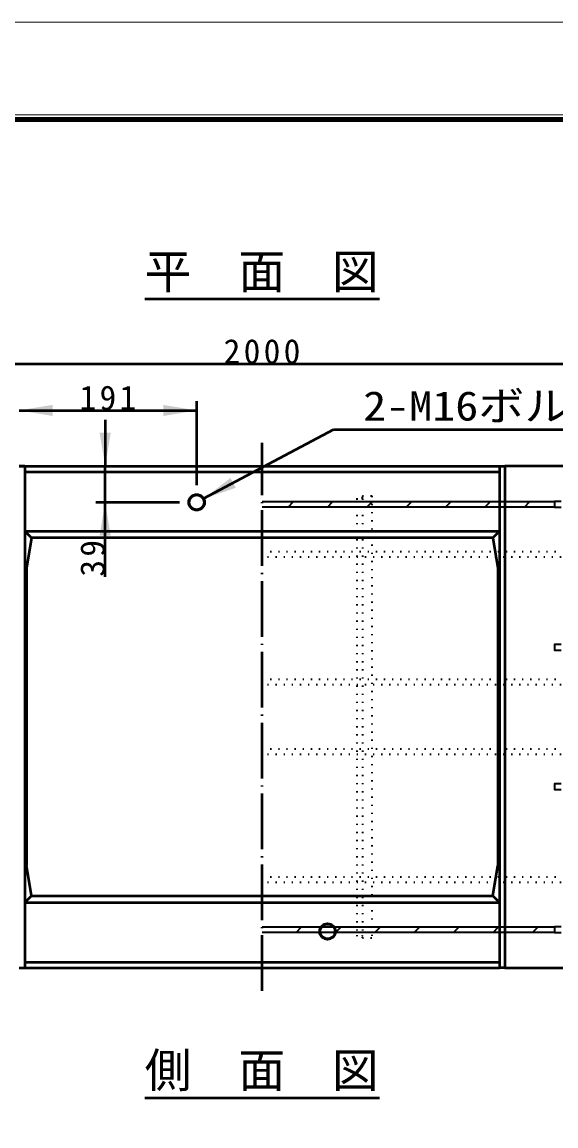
# Model space of a CAD drawing. Units: millimetres, scale not verified. Extents: x -2102 to 2102, y -1485 to 1485.
# Drawn here: x 551 to 1125, y 296 to 1485 of the extents above; entities that cross this region are included whole.
import ezdxf
from ezdxf.enums import TextEntityAlignment as Align

# ---------------------------------------------------------------- set-up
doc = ezdxf.new("R2010")
doc.units = ezdxf.units.MM
doc.header["$LTSCALE"] = 5
doc.linetypes.add('DOTTED', pattern=[1.75, 0.25, -1.5])
doc.linetypes.add('LONG_DASHED_DOTTED', pattern=[15.25, 12, -1.5, 0.25, -1.5])
doc.layers.add('0-0_V-nasSTD', color=7, linetype='Continuous', lineweight=35)
doc.layers.add('0-1_0', color=7, linetype='Continuous', lineweight=50)
doc.styles.add('ＭＳ ゴシック', font='')
doc.styles.get('ＭＳ ゴシック').set_extended_font_data('MS Gothic')

msp = doc.modelspace()

# ---------------------------------------------------------------- linework, layer by layer
at = {"layer": '0-0_V-nasSTD', "lineweight": 50}
for p, q in [((746.052, 971.857), (885.804, 1046.395)), ((560.739, 929.686), (553.552, 936.857)), ((1057.364, 929.686), (560.739, 929.686)), ((1057.364, 929.686), (1064.552, 936.857)), ((560.739, 544.027), (555.301, 576.857)), ((1057.364, 544.027), (1062.802, 576.857)), ((560.739, 544.027), (553.552, 536.857)), ((560.739, 544.027), (1057.364, 544.027)), ((1057.364, 544.027), (1064.552, 536.857))]:
    msp.add_line(p, q, dxfattribs=at)
at = {"layer": '0-0_V-nasSTD', "lineweight": 18}
for points in [[(-2102.5, -1485), (-2102.5, 1485), (2102.5, 1485), (2102.5, -1485)], [(-2002.5, -1385), (-2002.5, 1385), (2002.5, 1385), (2002.5, -1385)]]:
    msp.add_lwpolyline(points, close=True, dxfattribs=at)
at = {"layer": '0-0_V-nasSTD', "lineweight": 100}
msp.add_lwpolyline([(1997.5, -1380), (1997.5, 1380), (-1997.5, 1380)], dxfattribs=at)
at = {"layer": '0-0_V-nasSTD', "lineweight": 50}
for points in [[(560.739, 929.686), (555.301, 896.857), (555.301, 576.857)], [(1057.364, 929.686), (1062.802, 896.857), (1062.802, 576.857)]]:
    msp.add_lwpolyline(points, dxfattribs=at)
for centre, radius in [((738.552, 967.857), 8.5), ((738.552, 967.857), 8), ((879.552, 505.857), 8.5), ((879.552, 505.857), 8)]:
    msp.add_circle(centre, radius, dxfattribs=at)
at = {"layer": '0-0_V-nasSTD'}
for points in [[(547.552, 1066.857), (583.552, 1060.857), (583.552, 1072.857)], [(702.552, 1060.857), (702.552, 1072.857), (738.552, 1066.857)], [(634.052, 1042.857), (640.052, 1006.857), (646.052, 1042.857)], [(746.052, 971.857), (774.992, 994.093), (777.816, 988.799)], [(746.052, 971.857), (777.816, 988.799), (780.64, 983.505)], [(634.052, 931.857), (640.052, 967.857), (646.052, 931.857)]]:
    msp.add_solid(points, dxfattribs=at)
at = {"layer": '0-1_0'}
for p, q in [((682.648, 1186.857), (935.455, 1186.857)), ((-190.948, 1116.857), (1809.052, 1116.857)), ((738.552, 1076.857), (738.552, 986.357)), ((547.552, 1066.857), (738.552, 1066.857)), ((640.052, 1056.857), (640.052, 1006.857)), ((885.804, 1046.395), (1185.804, 1046.395)), ((547.552, 1006.857), (553.552, 1006.857)), ((553.552, 1006.857), (547.552, 1006.857)), ((553.552, 1006.857), (1064.552, 1006.857)), ((553.552, 1006.857), (553.552, 466.857)), ((553.552, 1000.857), (1064.552, 1000.857)), ((640.052, 967.857), (640.052, 1006.857)), ((1064.552, 1006.857), (1070.552, 1006.857)), ((1064.552, 1006.857), (1064.552, 466.857)), ((1064.552, 1006.857), (1064.552, 936.857)), ((1064.552, 1006.857), (1070.552, 1006.857)), ((1809.052, 1006.857), (1070.552, 1006.857)), ((1070.552, 1006.857), (1070.552, 466.857)), ((720.052, 967.857), (630.052, 967.857)), ((640.052, 887.857), (640.052, 967.857)), ((553.552, 936.857), (1064.552, 936.857)), ((553.552, 536.857), (1064.552, 536.857)), ((547.552, 466.857), (553.552, 466.857)), ((547.552, 466.857), (553.552, 466.857)), ((553.552, 472.857), (1064.552, 472.857)), ((553.552, 466.857), (1064.552, 466.857)), ((1070.552, 466.857), (1064.552, 466.857)), ((1070.552, 466.857), (1064.552, 466.857)), ((1070.552, 466.857), (1064.552, 466.857)), ((1070.552, 466.857), (1809.052, 466.857)), ((682.648, 326.857), (935.455, 326.857))]:
    msp.add_line(p, q, dxfattribs=at)
at = {"layer": '0-1_0', "linetype": 'LONG_DASHED_DOTTED'}
msp.add_line((809.052, 441.857), (809.052, 1031.857), dxfattribs=at)
at = {"layer": '0-1_0', "linetype": 'DOTTED', "lineweight": 35}
for p, q in [((917.052, 974.857), (927.052, 974.857)), ((917.052, 974.857), (917.052, 971.857)), ((927.052, 974.857), (927.052, 498.857)), ((911.052, 971.857), (911.052, 501.857)), ((917.052, 971.857), (917.052, 501.857)), ((809.052, 915.033), (1131.052, 915.033)), ((1131.052, 909.033), (809.052, 909.033)), ((809.052, 777.357), (1131.052, 777.357)), ((1131.052, 771.357), (809.052, 771.357)), ((809.052, 702.357), (1131.052, 702.357)), ((1131.052, 696.357), (809.052, 696.357)), ((809.052, 564.68), (1131.052, 564.68)), ((1131.052, 558.68), (809.052, 558.68)), ((917.052, 498.857), (917.052, 501.857)), ((917.052, 498.857), (927.052, 498.857))]:
    msp.add_line(p, q, dxfattribs=at)
at = {"layer": '0-1_0', "lineweight": 35}
for p, q in [((809.052, 968.857), (1124.052, 968.857)), ((1124.052, 962.857), (809.052, 962.857)), ((836.942, 962.857), (842.942, 968.857)), ((879.369, 962.857), (885.369, 968.857)), ((927.052, 968.113), (921.795, 962.857)), ((927.795, 968.857), (927.052, 968.113)), ((964.221, 962.857), (970.221, 968.857)), ((1006.648, 962.857), (1012.648, 968.857)), ((1049.074, 962.857), (1055.074, 968.857)), ((1091.501, 962.857), (1097.501, 968.857)), ((809.052, 510.857), (1124.052, 510.857)), ((809.052, 510.702), (809.206, 510.857)), ((1124.052, 504.857), (809.052, 504.857)), ((845.633, 504.857), (851.633, 510.857)), ((888.059, 504.857), (894.059, 510.857)), ((936.486, 510.857), (930.486, 504.857)), ((972.912, 504.857), (978.912, 510.857)), ((1015.338, 504.857), (1021.338, 510.857)), ((1057.765, 504.857), (1063.765, 510.857)), ((1100.191, 504.857), (1106.191, 510.857))]:
    msp.add_line(p, q, dxfattribs=at)
for points in [[(1131.052, 968.857), (1124.052, 968.857), (1124.052, 962.857), (1131.052, 962.857)], [(1131.052, 814.857), (1124.052, 814.857), (1124.052, 808.857), (1131.052, 808.857)], [(1131.052, 664.857), (1124.052, 664.857), (1124.052, 658.857), (1131.052, 658.857)], [(1131.052, 510.857), (1124.052, 510.857), (1124.052, 504.857), (1131.052, 504.857)]]:
    msp.add_lwpolyline(points, dxfattribs=at)
at = {"layer": '0-1_0', "linetype": 'DOTTED', "lineweight": 35}
for centre, start, end in [((914.052, 971.857), 0, 180), ((914.052, 501.857), 180, 0)]:
    msp.add_arc(centre, 3, start, end, dxfattribs=at)

# ---------------------------------------------------------------- texts
at = {"layer": '0-0_V-nasSTD', "style": 'ＭＳ ゴシック'}
for s, p in [('平\u3000面\u3000図', (682.648, 1186.857)), ('側\u3000面\u3000図', (682.648, 326.857))]:
    msp.add_text(s, height=36.95, dxfattribs=at).set_placement(p, align=Align.BOTTOM_LEFT)
at = {"layer": '0-0_V-nasSTD', "style": 'ＭＳ ゴシック', "width": 1.15}
msp.add_text('2-M16ボルト', height=31.67, dxfattribs=at).set_placement((917.964, 1046.395), align=Align.BOTTOM_LEFT)
at = {"layer": '0-0_V-nasSTD', "char_height": 26.39, "attachment_point": 7, "style": 'ＭＳ ゴシック'}
for s, insert in [('\\T1.2;2000', (767.652, 1116.857)), ('\\T1.2;191', (612.452, 1066.857))]:
    msp.add_mtext(s, dxfattribs=dict(at, insert=insert))
at = {"layer": '0-0_V-nasSTD', "insert": (640.052, 887.857), "char_height": 26.39, "attachment_point": 7, "rotation": 90, "style": 'ＭＳ ゴシック'}
msp.add_mtext('\\T1.2;39', dxfattribs=at)

doc.saveas('drawing.dxf')
